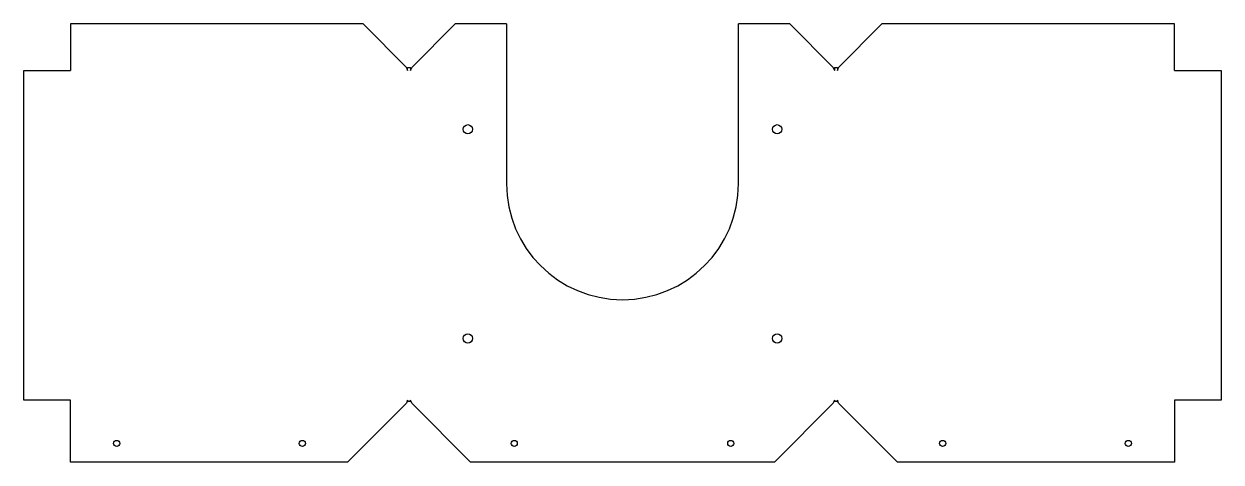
# Model space of a CAD drawing. Header units: millimetres. Extents: x 0 to 774, y 0 to 283.
import ezdxf

# ---------------------------------------------------------------- set-up
doc = ezdxf.new("R2010")
doc.units = ezdxf.units.MM

msp = doc.modelspace()

# ---------------------------------------------------------------- linework, layer by layer
at = {"color": 7, "linetype": 'Continuous', "lineweight": 25}
for p, q in [((30, 282.8), (30, 252.8)), ((219.29, 282.8), (30, 282.8)), ((219.29, 282.8), (247.29, 254.8)), ((250.71, 254.8), (278.71, 282.8)), ((312, 282.8), (278.71, 282.8)), ((312, 282.8), (312, 179.8)), ((495.29, 282.8), (462, 282.8)), ((462, 179.8), (462, 282.8)), ((495.29, 282.8), (523.29, 254.8)), ((526.71, 254.8), (554.71, 282.8)), ((744, 282.8), (554.71, 282.8)), ((744, 252.8), (744, 282.8)), ((0, 40), (0, 252.8)), ((0, 252.8), (30, 252.8)), ((247.29, 254.8), (248, 252.8)), ((248, 252.8), (248, 254.8)), ((248, 254.8), (250, 254.8)), ((250, 254.8), (250, 252.8)), ((250, 252.8), (250.71, 254.8)), ((523.29, 254.8), (524, 252.8)), ((524, 254.8), (524, 252.8)), ((524, 254.8), (526, 254.8)), ((526, 254.8), (526, 252.8)), ((526, 252.8), (526.71, 254.8)), ((744, 252.8), (774, 252.8)), ((774, 252.8), (774, 40)), ((30, 40), (0, 40)), ((30, 0), (30, 40)), ((248, 40), (247.29, 38)), ((248, 39), (248, 40)), ((250, 39), (248, 39)), ((250.71, 38), (250, 40)), ((250, 39), (250, 40)), ((524, 40), (523.29, 38)), ((524, 39), (524, 40)), ((526, 39), (524, 39)), ((526.71, 38), (526, 40)), ((526, 40), (526, 39)), ((774, 40), (744, 40)), ((744, 40), (744, 0)), ((247.29, 38), (209.29, 0)), ((288.71, 0), (250.71, 38)), ((523.29, 38), (485.29, 0)), ((564.71, 0), (526.71, 38)), ((209.29, 0), (30, 0)), ((485.29, 0), (288.71, 0)), ((744, 0), (564.71, 0))]:
    msp.add_line(p, q, dxfattribs=at)
for centre, radius in [((287, 214.8), 3), ((487, 214.8), 3), ((287, 79.8), 3), ((487, 79.8), 3), ((60, 12), 2), ((180, 12), 2), ((317, 12), 2), ((457, 12), 2), ((594, 12), 2), ((714, 12), 2)]:
    msp.add_circle(centre, radius, dxfattribs=at)
msp.add_arc((387, 179.8), 75, 180, 0, dxfattribs=at)

doc.saveas('drawing.dxf')
